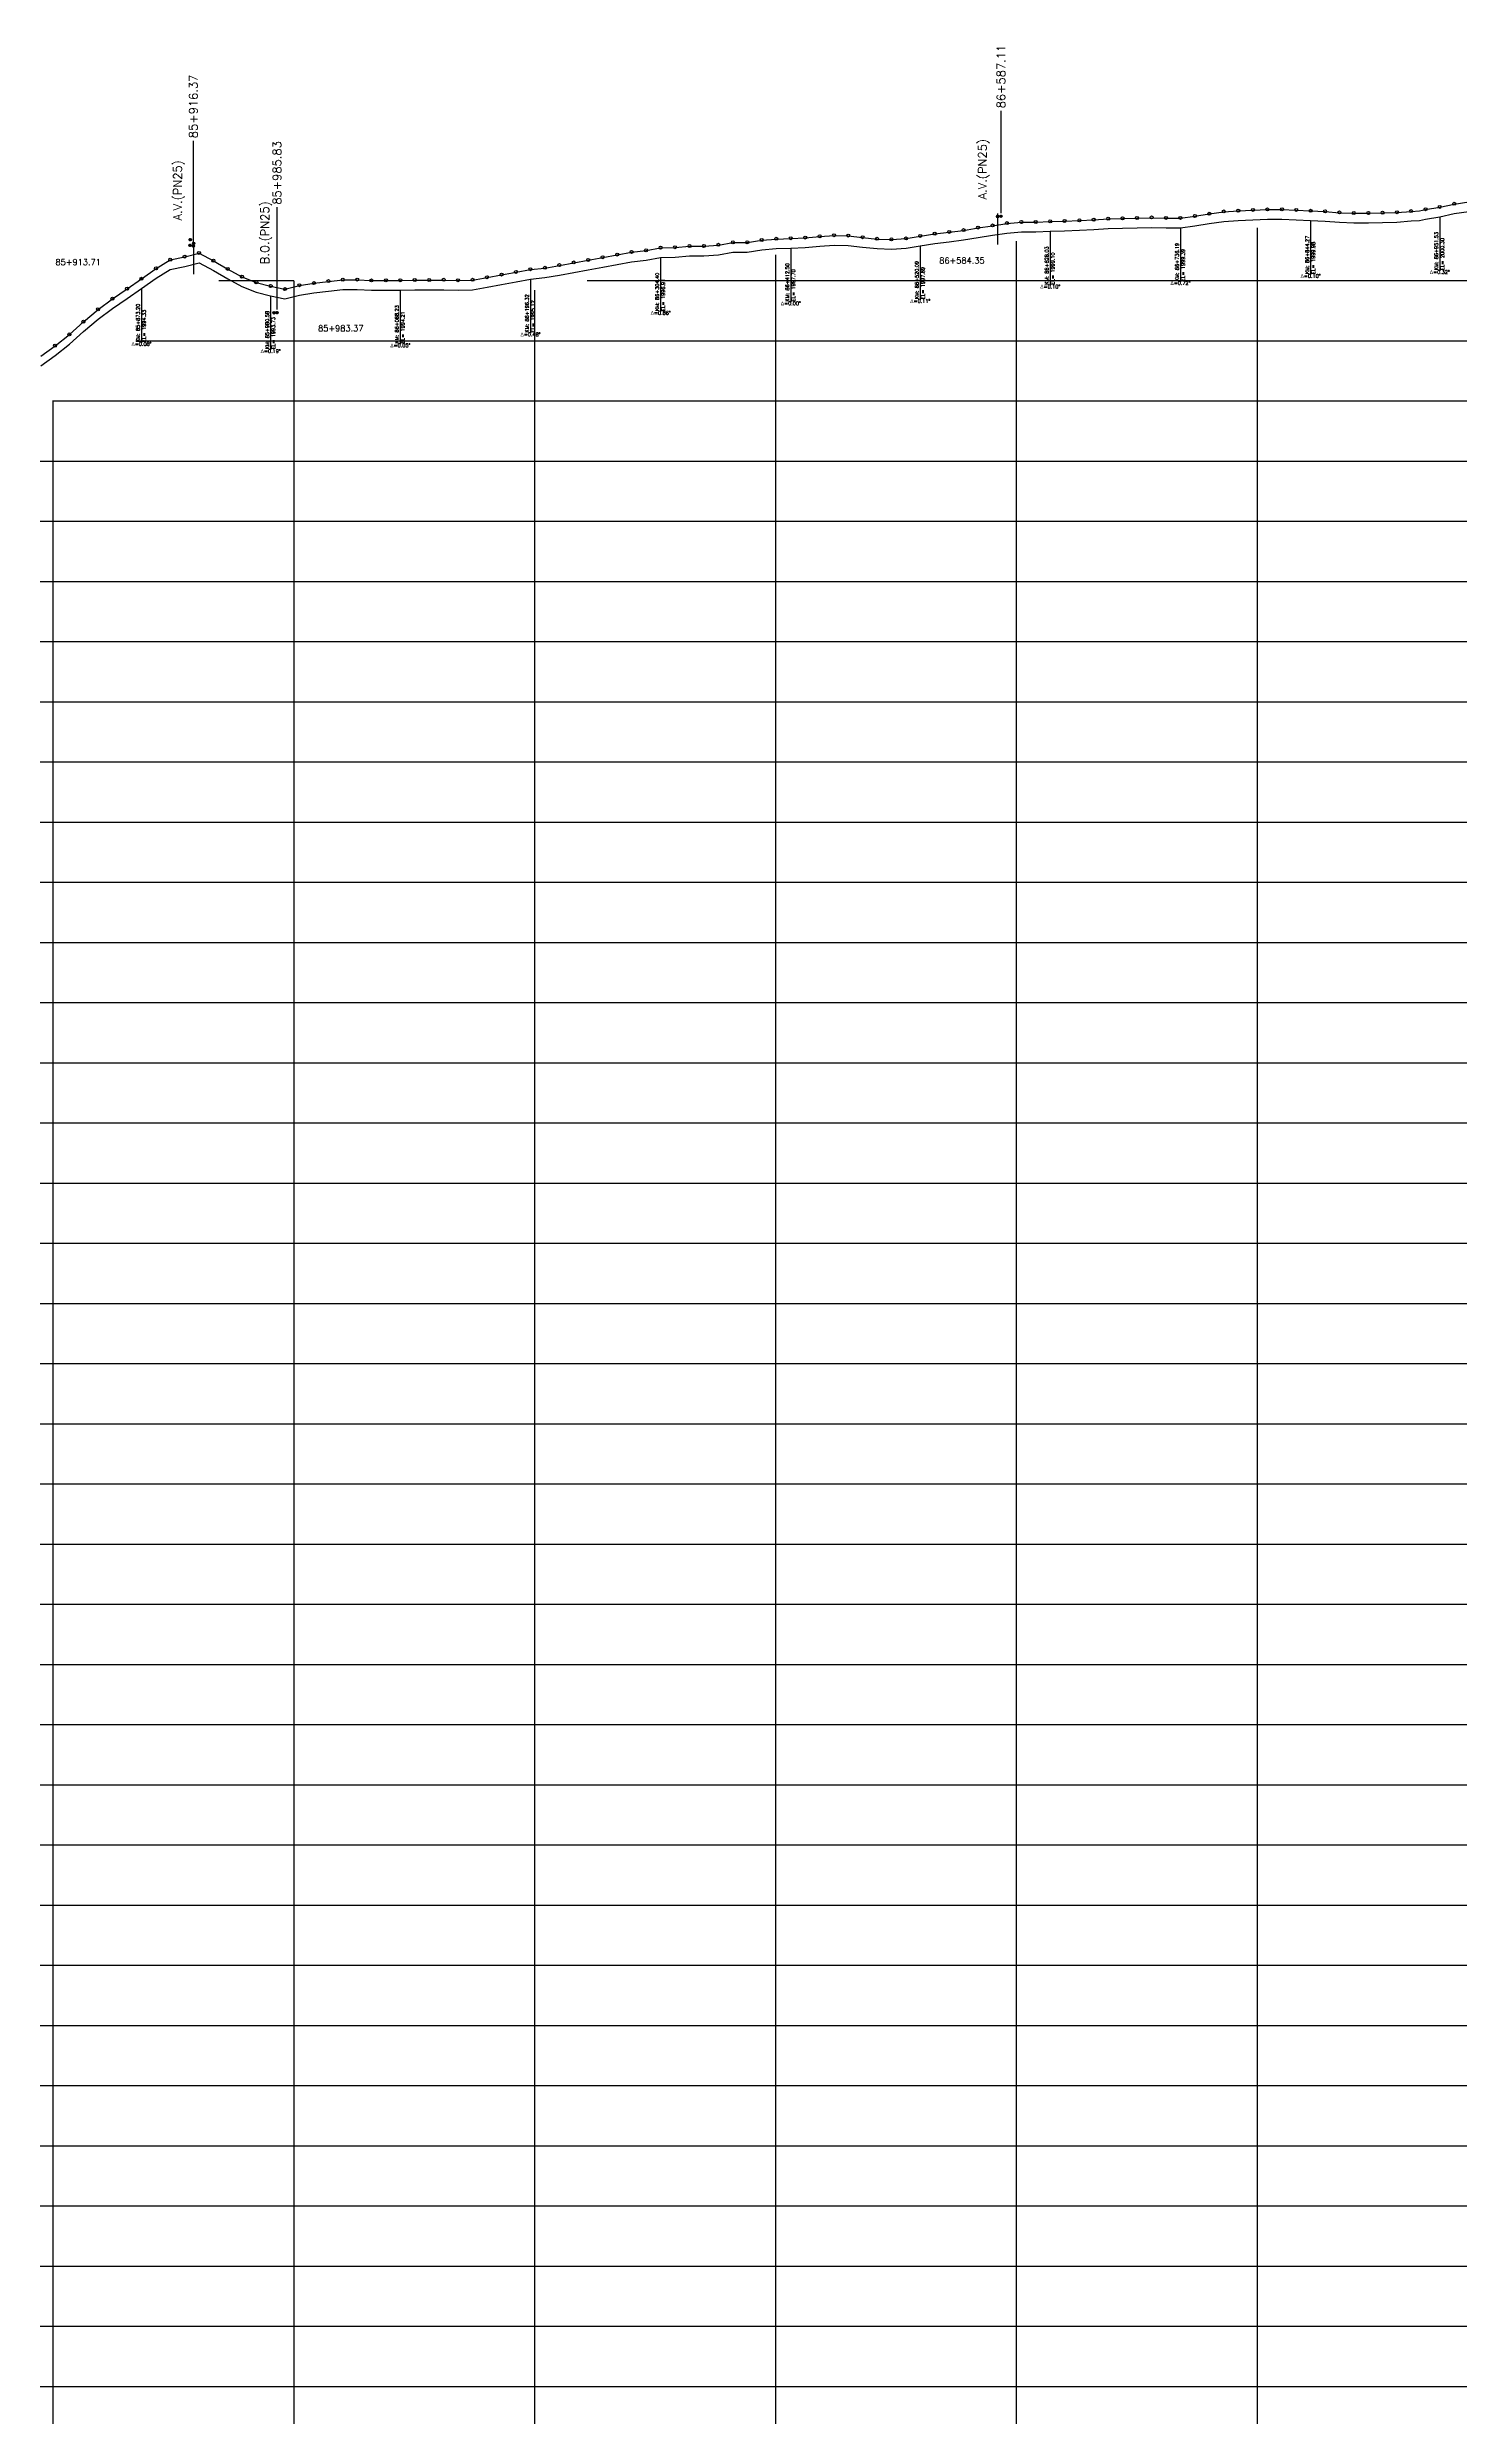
# Model space of a CAD drawing. Header units: metres. Extents: x 575895 to 634487, y 3214622 to 3222739.
# Drawn here: x 587398 to 588571, y 3216911 to 3218879 of the extents above; entities that cross this region are included whole.
import ezdxf

# ---------------------------------------------------------------- set-up
doc = ezdxf.new("R2010")
doc.units = ezdxf.units.M
for name, color, linetype in [('1405-05-17--km 74+000-133+000', 150, 'Continuous'), ('C-ROAD-PROF-GRID-MAJR', 8, 'Continuous'), ('C-ROAD-PROF-LABL', 92, 'Continuous'), ('C-ROAD-PROF-STAN-GEOM', 11, 'Continuous'), ('TXT', 2, 'Continuous'), ('V-CTRL-BMRK', 150, 'Continuous'), ('V-NODE', 1, 'Continuous')]:
    doc.layers.add(name, color=color, linetype=linetype)
doc.styles.add('RD', font='ROMAND.SHX', dxfattribs={"height": 3.5})
doc.styles.get("Standard").update_dxf_attribs({"font": 'romanc.shx', "height": 2})

msp = doc.modelspace()

# ---------------------------------------------------------------- linework, layer by layer
at = {"layer": '1405-05-17--km 74+000-133+000', "color": 150, "linetype": 'Continuous', "lineweight": -3, "ltscale": 2, "flags": 128}
for points in [[(587392.4, 3218622.8), (587404.4, 3218631.4), (587416.3, 3218640.8), (587427.9, 3218651.3), (587440.1, 3218661.6), (587452, 3218670.4), (587464.1, 3218678.7), (587476.1, 3218687), (587488.2, 3218695.6), (587500, 3218702.8), (587512, 3218705.4), (587524, 3218708.4), (587535.9, 3218702), (587547.8, 3218695.2), (587559.6, 3218688.7), (587571.5, 3218684), (587583.4, 3218681), (587595.3, 3218678.4), (587607.3, 3218681.6), (587619.4, 3218683.4), (587631.4, 3218685), (587643.3, 3218686.2), (587655.3, 3218686.3), (587667.1, 3218685.6), (587679.1, 3218685.7), (587691.1, 3218685.8), (587703.1, 3218686), (587715.1, 3218685.9), (587727.1, 3218686.1), (587739.1, 3218685.8), (587751.1, 3218686.1), (587763.1, 3218688.3), (587775.2, 3218690.5), (587787.2, 3218692.7), (587799.2, 3218694.9), (587811.2, 3218696.1), (587823.2, 3218698.3), (587835.2, 3218700.5), (587847.2, 3218702.7), (587859.2, 3218704.9), (587871.2, 3218707.1), (587883.2, 3218709.3), (587895.2, 3218710.6), (587907.3, 3218712.8), (587919.3, 3218713.2), (587931.3, 3218714.2), (587943.3, 3218714.2), (587955.3, 3218715.2), (587967.3, 3218717.2), (587979.3, 3218717.2), (587991.3, 3218719.2), (588003.3, 3218720.2), (588015.4, 3218720.7), (588027.4, 3218721.2), (588039.4, 3218722.2), (588051.4, 3218723.2), (588063.1, 3218722.9), (588075, 3218721.5), (588087.1, 3218720.2), (588099, 3218719.7), (588111.1, 3218720.5), (588122.9, 3218722.6), (588135, 3218724.5), (588147, 3218725.9), (588158.9, 3218727.4), (588171, 3218729.5), (588183, 3218731.3), (588194.9, 3218733.2), (588206.9, 3218734.1), (588218.9, 3218734.2), (588230.9, 3218734.7), (588242.8, 3218735), (588255.1, 3218735.5), (588267, 3218736.1), (588279, 3218736.9), (588291, 3218737.2), (588303, 3218737.5), (588315.1, 3218737.9), (588327.1, 3218737.6), (588339, 3218737.6), (588351.1, 3218739.1), (588363, 3218741), (588375, 3218742.9), (588387.1, 3218743.6), (588399.2, 3218744.2), (588411.2, 3218744.6), (588423.3, 3218744.7), (588435.2, 3218744.2), (588447.1, 3218743.5), (588459.1, 3218743), (588471, 3218742.1), (588483, 3218741.6), (588495.1, 3218741.6), (588506.9, 3218741.9), (588518.8, 3218742.3), (588530.6, 3218743.2), (588537.5, 3218743.5), (588542.6, 3218744.8), (588554.4, 3218746.7), (588566.4, 3218749.3), (588578.5, 3218751.2)], [(587392.4, 3218614.8), (587404.4, 3218623.4), (587416.3, 3218632.8), (587427.9, 3218643.3), (587440.1, 3218653.6), (587452, 3218662.4), (587464.1, 3218670.7), (587476.1, 3218679), (587488.2, 3218687.6), (587500, 3218694.8), (587512, 3218697.4), (587524, 3218700.4), (587535.9, 3218694), (587547.8, 3218687.2), (587559.6, 3218680.7), (587571.5, 3218676), (587583.4, 3218673), (587595.3, 3218670.4), (587607.3, 3218673.6), (587619.4, 3218675.4), (587631.4, 3218677), (587643.3, 3218678.2), (587655.3, 3218678.3), (587667.1, 3218677.6), (587679.1, 3218677.7), (587691.1, 3218677.8), (587703.1, 3218678), (587715.1, 3218677.9), (587727.1, 3218678.1), (587739.1, 3218677.8), (587751.1, 3218678.1), (587763.1, 3218680.3), (587775.2, 3218682.5), (587787.2, 3218684.7), (587799.2, 3218686.9), (587811.2, 3218688.1), (587823.2, 3218690.3), (587835.2, 3218692.5), (587847.2, 3218694.7), (587859.2, 3218696.9), (587871.2, 3218699.1), (587883.2, 3218701.3), (587895.2, 3218702.6), (587907.3, 3218704.8), (587919.3, 3218705.2), (587931.3, 3218706.2), (587943.3, 3218706.2), (587955.3, 3218707.2), (587967.3, 3218709.2), (587979.3, 3218709.2), (587991.3, 3218711.2), (588003.3, 3218712.2), (588015.4, 3218712.7), (588027.4, 3218713.2), (588039.4, 3218714.2), (588051.4, 3218715.2), (588063.1, 3218714.9), (588075, 3218713.5), (588087.1, 3218712.2), (588099, 3218711.7), (588111.1, 3218712.5), (588122.9, 3218714.6), (588135, 3218716.5), (588147, 3218717.9), (588158.9, 3218719.4), (588171, 3218721.5), (588183, 3218723.3), (588194.9, 3218725.2), (588206.9, 3218726.1), (588218.9, 3218726.2), (588230.9, 3218726.7), (588242.8, 3218727), (588255.1, 3218727.5), (588267, 3218728.1), (588279, 3218728.9), (588291, 3218729.2), (588303, 3218729.5), (588315.1, 3218729.9), (588327.1, 3218729.6), (588339, 3218729.6), (588351.1, 3218731.1), (588363, 3218733), (588375, 3218734.9), (588387.1, 3218735.6), (588399.2, 3218736.2), (588411.2, 3218736.6), (588423.3, 3218736.7), (588435.2, 3218736.2), (588447.1, 3218735.5), (588459.1, 3218735), (588471, 3218734.1), (588483, 3218733.6), (588495.1, 3218733.6), (588506.9, 3218733.9), (588518.8, 3218734.3), (588530.6, 3218735.2), (588537.5, 3218735.5), (588542.6, 3218736.8), (588554.4, 3218738.7), (588566.4, 3218741.3), (588578.5, 3218743.2)]]:
    msp.add_lwpolyline(points, dxfattribs=at)
at = {"layer": 'C-ROAD-PROF-GRID-MAJR', "color": 8, "linetype": 'Continuous', "lineweight": -3, "ltscale": 0.6}
for p, q in [((588402.9, 3215235.7), (588402.9, 3218729.5)), ((588002.9, 3215235.7), (588002.9, 3218707)), ((588202.9, 3215235.7), (588202.9, 3218718.3)), ((587540.5, 3218685.7), (587602.6, 3218685.7)), ((587602.9, 3215235.7), (587602.9, 3218685.5)), ((587846.2, 3218685.7), (634202.9, 3218685.7)), ((587802.9, 3215235.7), (587802.9, 3218677.7)), ((587471.4, 3218635.7), (634202.9, 3218635.7)), ((587402.3, 3218585.7), (634202.9, 3218585.7)), ((587402.9, 3215235.7), (587402.9, 3218586)), ((586879.5, 3218535.7), (634202.9, 3218535.7)), ((586834, 3218485.7), (634202.9, 3218485.7)), ((586802.6, 3218435.7), (634202.9, 3218435.7)), ((586657.4, 3218385.7), (634202.9, 3218385.7)), ((586394.3, 3218335.7), (634202.9, 3218335.7)), ((586104.8, 3218285.7), (634202.9, 3218285.7)), ((585771.4, 3218235.7), (634202.9, 3218235.7)), ((585413.8, 3218185.7), (634202.9, 3218185.7)), ((583461.1, 3218135.7), (634202.9, 3218135.7)), ((583425.8, 3218085.7), (634202.9, 3218085.7)), ((583390.7, 3218035.7), (634202.9, 3218035.7)), ((583124, 3217985.7), (634202.9, 3217985.7)), ((581945.1, 3217935.7), (634202.9, 3217935.7)), ((581633, 3217885.7), (634202.9, 3217885.7)), ((581370.7, 3217835.7), (634202.9, 3217835.7)), ((580454.3, 3217785.7), (634202.9, 3217785.7)), ((579879.4, 3217735.7), (634202.9, 3217735.7)), ((579207.9, 3217685.7), (634202.9, 3217685.7)), ((578887.7, 3217635.7), (634202.9, 3217635.7)), ((578337, 3217585.7), (634202.9, 3217585.7)), ((577365.6, 3217535.7), (634202.9, 3217535.7)), ((577266.7, 3217485.7), (634202.9, 3217485.7)), ((576892.4, 3217435.7), (634202.9, 3217435.7)), ((576738.6, 3217385.7), (634202.9, 3217385.7)), ((576102.9, 3217335.7), (634202.9, 3217335.7)), ((576102.9, 3217285.7), (634202.9, 3217285.7)), ((576102.9, 3217235.7), (634202.9, 3217235.7)), ((576102.9, 3217185.7), (634202.9, 3217185.7)), ((576102.9, 3217135.7), (634202.9, 3217135.7)), ((576102.9, 3217085.7), (634202.9, 3217085.7)), ((576102.9, 3217035.7), (634202.9, 3217035.7)), ((576102.9, 3216985.7), (634202.9, 3216985.7)), ((576102.9, 3216935.7), (634202.9, 3216935.7))]:
    msp.add_line(p, q, dxfattribs=at)
at = {"layer": 'C-ROAD-PROF-LABL', "color": 92, "linetype": 'Continuous', "lineweight": -3}
for p, q in [((588190, 3218741.7), (588190, 3218826.7)), ((588190, 3218741.7), (588190, 3218826.7)), ((587519.2, 3218716.9), (587519.2, 3218801.9)), ((587519.2, 3218716.9), (587519.2, 3218801.9)), ((587588.7, 3218661.6), (587588.7, 3218746.6)), ((587588.7, 3218661.6), (587588.7, 3218746.6))]:
    msp.add_line(p, q, dxfattribs=at)
at = {"layer": 'C-ROAD-PROF-STAN-GEOM', "color": 11, "linetype": 'Continuous', "lineweight": -3}
for p, q in [((588230.9, 3218726.7), (588230.9, 3218681.7)), ((588339, 3218729.6), (588339, 3218684.6)), ((588447.1, 3218735.5), (588447.1, 3218690.5)), ((588554.4, 3218738.7), (588554.4, 3218693.7)), ((588015.4, 3218712.7), (588015.4, 3218667.7)), ((588122.9, 3218714.6), (588122.9, 3218669.6)), ((587799.2, 3218686.9), (587799.2, 3218641.9)), ((587907.3, 3218704.8), (587907.3, 3218659.8)), ((587476.1, 3218679), (587476.1, 3218634)), ((587583.4, 3218673), (587583.4, 3218628)), ((587691.1, 3218677.8), (587691.1, 3218632.8))]:
    msp.add_line(p, q, dxfattribs=at)
at = {"layer": 'TXT', "color": 2, "linetype": 'Continuous', "lineweight": -3}
for p, q in [((588187.2, 3218741.5), (588187.2, 3218715.6)), ((587519.2, 3218716.9), (587519.2, 3218691))]:
    msp.add_line(p, q, dxfattribs=at)
at = {"layer": 'V-CTRL-BMRK'}
for p, q in [((588186, 3218739), (588188.5, 3218739)), ((588186, 3218738.9), (588188.5, 3218738.9)), ((588187.2, 3218737.7), (588187.2, 3218740.2)), ((588187.2, 3218737.7), (588187.2, 3218740.2)), ((588188.7, 3218739.2), (588191.2, 3218739.2)), ((588188.7, 3218739.2), (588191.2, 3218739.2)), ((588190, 3218737.9), (588190, 3218740.4)), ((588190, 3218737.9), (588190, 3218740.4)), ((587515.2, 3218715), (587517.7, 3218715)), ((587515.2, 3218714.9), (587517.7, 3218714.9)), ((587515.3, 3218719.7), (587517.8, 3218719.7)), ((587515.3, 3218719.7), (587517.8, 3218719.7)), ((587516.5, 3218713.7), (587516.5, 3218716.2)), ((587516.5, 3218713.7), (587516.5, 3218716.2)), ((587516.6, 3218718.4), (587516.6, 3218720.9)), ((587516.6, 3218718.4), (587516.6, 3218720.9)), ((587518, 3218714.4), (587520.5, 3218714.4)), ((587518, 3218714.4), (587520.5, 3218714.4)), ((587518.1, 3218716.6), (587520.6, 3218716.6)), ((587518.1, 3218716.5), (587520.6, 3218716.5)), ((587519.2, 3218713.1), (587519.2, 3218715.6)), ((587519.2, 3218713.1), (587519.2, 3218715.6)), ((587519.4, 3218715.3), (587519.4, 3218717.8)), ((587519.4, 3218715.3), (587519.4, 3218717.8)), ((587585, 3218658.9), (587587.5, 3218658.9)), ((587586.2, 3218657.6), (587586.2, 3218660.1)), ((587587.4, 3218659.1), (587589.9, 3218659.1)), ((587587.4, 3218659), (587589.9, 3218659)), ((587588.7, 3218657.8), (587588.7, 3218660.3)), ((587588.7, 3218657.8), (587588.7, 3218660.3))]:
    msp.add_line(p, q, dxfattribs=at)
at = {"layer": 'V-CTRL-BMRK', "const_width": 0.962}
for points in [[(588186.7, 3218739, 0.414214), (588187.2, 3218738.5, 1)], [(588186.7, 3218738.9, 0.414214), (588187.2, 3218738.4, 1)], [(588187.7, 3218739, 0.414214), (588187.2, 3218739.4, 1)], [(588187.7, 3218738.9, 0.414214), (588187.2, 3218739.4, 1)], [(588189.5, 3218739.2, 0.414214), (588190, 3218738.7, 1)], [(588189.5, 3218739.2, 0.414214), (588190, 3218738.7, 1)], [(588190.4, 3218739.2, 0.414214), (588190, 3218739.6, 1)], [(588190.4, 3218739.2, 0.414214), (588190, 3218739.7, 1)], [(587516, 3218715, 0.414214), (587516.5, 3218714.5, 1)], [(587516, 3218714.9, 0.414214), (587516.5, 3218714.4, 1)], [(587516.1, 3218719.7, 0.414214), (587516.6, 3218719.2, 1)], [(587516.1, 3218719.7, 0.414214), (587516.6, 3218719.2, 1)], [(587517, 3218715, 0.414214), (587516.5, 3218715.4, 1)], [(587517, 3218714.9, 0.414214), (587516.5, 3218715.4, 1)], [(587517, 3218719.7, 0.414214), (587516.6, 3218720.1, 1)], [(587517, 3218719.7, 0.414214), (587516.6, 3218720.2, 1)], [(587518.7, 3218714.4, 0.414214), (587519.2, 3218713.9, 1)], [(587518.7, 3218714.4, 0.414214), (587519.2, 3218713.9, 1)], [(587518.9, 3218716.6, 0.414214), (587519.4, 3218716.1, 1)], [(587518.9, 3218716.5, 0.414214), (587519.4, 3218716, 1)], [(587519.7, 3218714.4, 0.414214), (587519.2, 3218714.8, 1)], [(587519.7, 3218714.4, 0.414214), (587519.2, 3218714.8, 1)], [(587519.8, 3218716.6, 0.414214), (587519.4, 3218717, 1)], [(587519.8, 3218716.5, 0.414214), (587519.4, 3218717, 1)], [(587585.7, 3218658.9, 0.414214), (587586.2, 3218658.4, 1)], [(587586.7, 3218658.9, 0.414214), (587586.2, 3218659.4, 1)], [(587588.2, 3218659.1, 0.414214), (587588.7, 3218658.6, 1)], [(587588.2, 3218659, 0.414214), (587588.7, 3218658.5, 1)], [(587589.2, 3218659.1, 0.414214), (587588.7, 3218659.5, 1)], [(587589.2, 3218659, 0.414214), (587588.7, 3218659.5, 1)]]:
    msp.add_lwpolyline(points, format="xyb", dxfattribs=at)
at = {"layer": 'V-CTRL-BMRK'}
for centre in [(588187.2, 3218739), (588187.2, 3218738.9), (588190, 3218739.2), (588190, 3218739.2), (587516.5, 3218715), (587516.5, 3218714.9), (587516.6, 3218719.7), (587516.6, 3218719.7), (587519.2, 3218714.4), (587519.2, 3218714.4), (587519.4, 3218716.6), (587519.4, 3218716.5), (587586.2, 3218658.9), (587588.7, 3218659.1), (587588.7, 3218659)]:
    msp.add_circle(centre, 0.962, dxfattribs=at)
at = {"layer": 'V-NODE', "lineweight": -2}
for p, q in [((588399.2, 3218744.4), (588399.2, 3218744.4)), ((588411.2, 3218744.8), (588411.2, 3218744.8)), ((588423.3, 3218744.9), (588423.3, 3218744.9)), ((588435.2, 3218744.4), (588435.2, 3218744.4)), ((588542.6, 3218745), (588542.6, 3218745)), ((588554.4, 3218746.9), (588554.4, 3218746.9)), ((588566.4, 3218749.5), (588566.4, 3218749.5)), ((588135, 3218724.7), (588135, 3218724.7)), ((588147, 3218726.1), (588147, 3218726.1)), ((588158.9, 3218727.6), (588158.9, 3218727.6)), ((588171, 3218729.7), (588171, 3218729.7)), ((588183, 3218731.5), (588183, 3218731.5)), ((588194.9, 3218733.4), (588194.9, 3218733.4)), ((588206.9, 3218734.3), (588206.9, 3218734.3)), ((588218.9, 3218734.4), (588218.9, 3218734.4)), ((588230.9, 3218734.9), (588230.9, 3218734.9)), ((588242.8, 3218735.2), (588242.8, 3218735.2)), ((588255.1, 3218735.7), (588255.1, 3218735.7)), ((588267, 3218736.3), (588267, 3218736.3)), ((588279, 3218737.1), (588279, 3218737.1)), ((588291, 3218737.4), (588291, 3218737.4)), ((588303, 3218737.7), (588303, 3218737.7)), ((588315.1, 3218738.1), (588315.1, 3218738.1)), ((588327.1, 3218737.8), (588327.1, 3218737.8)), ((588339, 3218737.8), (588339, 3218737.8)), ((588351.1, 3218739.3), (588351.1, 3218739.3)), ((588363, 3218741.2), (588363, 3218741.2)), ((588375, 3218743.1), (588375, 3218743.1)), ((588387.1, 3218743.8), (588387.1, 3218743.8)), ((588447.1, 3218743.7), (588447.1, 3218743.7)), ((588459.1, 3218743.2), (588459.1, 3218743.2)), ((588471, 3218742.3), (588471, 3218742.3)), ((588483, 3218741.8), (588483, 3218741.8)), ((588495.1, 3218741.8), (588495.1, 3218741.8)), ((588506.9, 3218742.1), (588506.9, 3218742.1)), ((588518.8, 3218742.5), (588518.8, 3218742.5)), ((588530.6, 3218743.4), (588530.6, 3218743.4)), ((587512, 3218705.6), (587512, 3218705.6)), ((587524, 3218708.6), (587524, 3218708.6)), ((587859.2, 3218705.1), (587859.2, 3218705.1)), ((587871.2, 3218707.3), (587871.2, 3218707.3)), ((587883.2, 3218709.5), (587883.2, 3218709.5)), ((587895.2, 3218710.8), (587895.2, 3218710.8)), ((587907.3, 3218713), (587907.3, 3218713)), ((587919.3, 3218713.4), (587919.3, 3218713.4)), ((587931.3, 3218714.4), (587931.3, 3218714.4)), ((587943.3, 3218714.4), (587943.3, 3218714.4)), ((587955.3, 3218715.4), (587955.3, 3218715.4)), ((587967.3, 3218717.4), (587967.3, 3218717.4)), ((587979.3, 3218717.4), (587979.3, 3218717.4)), ((587991.3, 3218719.4), (587991.3, 3218719.4)), ((588003.3, 3218720.4), (588003.3, 3218720.4)), ((588015.4, 3218720.9), (588015.4, 3218720.9)), ((588027.4, 3218721.4), (588027.4, 3218721.4)), ((588039.4, 3218722.4), (588039.4, 3218722.4)), ((588051.4, 3218723.4), (588051.4, 3218723.4)), ((588063.1, 3218723.1), (588063.1, 3218723.1)), ((588075, 3218721.7), (588075, 3218721.7)), ((588087.1, 3218720.4), (588087.1, 3218720.4)), ((588099, 3218719.9), (588099, 3218719.9)), ((588111.1, 3218720.7), (588111.1, 3218720.7)), ((588122.9, 3218722.8), (588122.9, 3218722.8)), ((587476.1, 3218687.2), (587476.1, 3218687.2)), ((587488.2, 3218695.8), (587488.2, 3218695.8)), ((587500, 3218703), (587500, 3218703)), ((587535.9, 3218702.2), (587535.9, 3218702.2)), ((587547.8, 3218695.4), (587547.8, 3218695.4)), ((587559.6, 3218688.9), (587559.6, 3218688.9)), ((587631.4, 3218685.2), (587631.4, 3218685.2)), ((587643.3, 3218686.4), (587643.3, 3218686.4)), ((587655.3, 3218686.5), (587655.3, 3218686.5)), ((587667.1, 3218685.8), (587667.1, 3218685.8)), ((587679.1, 3218685.9), (587679.1, 3218685.9)), ((587691.1, 3218686), (587691.1, 3218686)), ((587703.1, 3218686.2), (587703.1, 3218686.2)), ((587715.1, 3218686.1), (587715.1, 3218686.1)), ((587727.1, 3218686.3), (587727.1, 3218686.3)), ((587739.1, 3218686), (587739.1, 3218686)), ((587751.1, 3218686.3), (587751.1, 3218686.3)), ((587763.1, 3218688.5), (587763.1, 3218688.5)), ((587775.2, 3218690.7), (587775.2, 3218690.7)), ((587787.2, 3218692.9), (587787.2, 3218692.9)), ((587799.2, 3218695.1), (587799.2, 3218695.1)), ((587811.2, 3218696.3), (587811.2, 3218696.3)), ((587823.2, 3218698.5), (587823.2, 3218698.5)), ((587835.2, 3218700.7), (587835.2, 3218700.7)), ((587847.2, 3218702.9), (587847.2, 3218702.9)), ((587452, 3218670.6), (587452, 3218670.6)), ((587464.1, 3218678.9), (587464.1, 3218678.9)), ((587571.5, 3218684.2), (587571.5, 3218684.2)), ((587583.4, 3218681.2), (587583.4, 3218681.2)), ((587595.3, 3218678.6), (587595.3, 3218678.6)), ((587607.3, 3218681.8), (587607.3, 3218681.8)), ((587619.4, 3218683.6), (587619.4, 3218683.6)), ((587427.9, 3218651.5), (587427.9, 3218651.5)), ((587440.1, 3218661.8), (587440.1, 3218661.8)), ((587404.4, 3218631.6), (587404.4, 3218631.6)), ((587416.3, 3218641), (587416.3, 3218641))]:
    msp.add_line(p, q, dxfattribs=at)
for centre in [(588375, 3218743.1), (588387.1, 3218743.8), (588399.2, 3218744.4), (588411.2, 3218744.8), (588423.3, 3218744.9), (588435.2, 3218744.4), (588447.1, 3218743.7), (588459.1, 3218743.2), (588530.6, 3218743.4), (588542.6, 3218745), (588554.4, 3218746.9), (588566.4, 3218749.5), (588051.4, 3218723.4), (588135, 3218724.7), (588147, 3218726.1), (588158.9, 3218727.6), (588171, 3218729.7), (588183, 3218731.5), (588194.9, 3218733.4), (588206.9, 3218734.3), (588218.9, 3218734.4), (588230.9, 3218734.9), (588242.8, 3218735.2), (588255.1, 3218735.7), (588267, 3218736.3), (588279, 3218737.1), (588291, 3218737.4), (588303, 3218737.7), (588315.1, 3218738.1), (588327.1, 3218737.8), (588339, 3218737.8), (588351.1, 3218739.3), (588363, 3218741.2), (588471, 3218742.3), (588483, 3218741.8), (588495.1, 3218741.8), (588506.9, 3218742.1), (588518.8, 3218742.5), (587512, 3218705.6), (587524, 3218708.6), (587859.2, 3218705.1), (587871.2, 3218707.3), (587883.2, 3218709.5), (587895.2, 3218710.8), (587907.3, 3218713), (587919.3, 3218713.4), (587931.3, 3218714.4), (587943.3, 3218714.4), (587955.3, 3218715.4), (587967.3, 3218717.4), (587979.3, 3218717.4), (587991.3, 3218719.4), (588003.3, 3218720.4), (588015.4, 3218720.9), (588027.4, 3218721.4), (588039.4, 3218722.4), (588063.1, 3218723.1), (588075, 3218721.7), (588087.1, 3218720.4), (588099, 3218719.9), (588111.1, 3218720.7), (588122.9, 3218722.8), (587476.1, 3218687.2), (587488.2, 3218695.8), (587500, 3218703), (587535.9, 3218702.2), (587547.8, 3218695.4), (587559.6, 3218688.9), (587571.5, 3218684.2), (587631.4, 3218685.2), (587643.3, 3218686.4), (587655.3, 3218686.5), (587667.1, 3218685.8), (587679.1, 3218685.9), (587691.1, 3218686), (587703.1, 3218686.2), (587715.1, 3218686.1), (587727.1, 3218686.3), (587739.1, 3218686), (587751.1, 3218686.3), (587763.1, 3218688.5), (587775.2, 3218690.7), (587787.2, 3218692.9), (587799.2, 3218695.1), (587811.2, 3218696.3), (587823.2, 3218698.5), (587835.2, 3218700.7), (587847.2, 3218702.9), (587452, 3218670.6), (587464.1, 3218678.9), (587583.4, 3218681.2), (587595.3, 3218678.6), (587607.3, 3218681.8), (587619.4, 3218683.6), (587427.9, 3218651.5), (587440.1, 3218661.8), (587404.4, 3218631.6), (587416.3, 3218641)]:
    msp.add_circle(centre, 1.25, dxfattribs=at)

# ---------------------------------------------------------------- texts
at = {"layer": 'C-ROAD-PROF-LABL', "color": 2, "linetype": 'Continuous', "lineweight": -3, "char_height": 7, "attachment_point": 4, "rotation": 90}
for s, insert in [('{\\C7;86+587.11}', (588190, 3218828.8)), ('{\\C7;86+587.11}', (588190, 3218828.8)), ('{\\C7;85+916.37}', (587519.2, 3218804)), ('{\\C7;85+916.37}', (587519.2, 3218804)), ('{\\C7;85+985.83}', (587588.7, 3218748.7)), ('{\\C7;85+985.83}', (587588.7, 3218748.7))]:
    msp.add_mtext(s, dxfattribs=dict(at, insert=insert))
at = {"layer": 'C-ROAD-PROF-LABL', "color": 92, "linetype": 'Continuous', "lineweight": -3, "char_height": 5}
for s, insert, attachment_point in [('{\\C7;85+913.71}', (587442.4, 3218701), 6), ('{\\C7;86+584.35}', (588176.4, 3218702.3), 6), ('{\\C7;85+983.37}', (587622.8, 3218646), 4)]:
    msp.add_mtext(s, dxfattribs=dict(at, insert=insert, attachment_point=attachment_point))
at = {"layer": 'C-ROAD-PROF-STAN-GEOM', "color": 11, "linetype": 'Continuous', "lineweight": -3, "char_height": 3, "attachment_point": 1, "rotation": 90, "style": 'RD'}
for s, insert in [('{\\Fromand.shx|c0;\\C7;KM: 86+951.53}', (588550, 3218694.3)), ('{\\Fromand.shx|c0;\\C7;KM: 86+628.03}', (588226.5, 3218682.3)), ('{\\Fromand.shx|c0;\\C7;EL= 1999.10}', (588231.5, 3218682.3)), ('{\\Fromand.shx|c0;\\C7;KM: 86+736.19}', (588334.7, 3218685.2)), ('{\\Fromand.shx|c0;\\C7;EL= 1999.39}', (588339.7, 3218685.2)), ('{\\Fromand.shx|c0;\\C7;KM: 86+844.27}', (588442.8, 3218691.1)), ('{\\Fromand.shx|c0;\\C7;EL= 1999.98}', (588447.8, 3218691.1)), ('{\\Fromand.shx|c0;\\C7;EL= 2000.30}', (588555, 3218694.3)), ('{\\Fromand.shx|c0;\\C7;KM: 86+304.40}', (587902.9, 3218660.4)), ('{\\Fromand.shx|c0;\\C7;EL= 1996.91}', (587907.9, 3218660.4)), ('{\\Fromand.shx|c0;\\C7;KM: 86+412.50}', (588011, 3218668.3)), ('{\\Fromand.shx|c0;\\C7;EL= 1997.70}', (588016, 3218668.3)), ('{\\Fromand.shx|c0;\\C7;KM: 86+520.09}', (588118.6, 3218670.2)), ('{\\Fromand.shx|c0;\\C7;EL= 1997.89}', (588123.6, 3218670.2)), ('{\\Fromand.shx|c0;\\C7;KM: 85+873.20}', (587471.7, 3218634.6)), ('{\\Fromand.shx|c0;\\C7;KM: 86+196.32}', (587794.8, 3218642.5)), ('{\\Fromand.shx|c0;\\C7;EL= 1995.12}', (587799.8, 3218642.5)), ('{\\Fromand.shx|c0;\\C7;EL= 1994.33}', (587476.7, 3218634.6)), ('{\\Fromand.shx|c0;\\C7;KM: 85+980.58}', (587579.1, 3218628.6)), ('{\\Fromand.shx|c0;\\C7;EL= 1993.73}', (587584.1, 3218628.6)), ('{\\Fromand.shx|c0;\\C7;KM: 86+088.23}', (587686.7, 3218633.4)), ('{\\Fromand.shx|c0;\\C7;EL= 1994.21}', (587691.7, 3218633.4))]:
    msp.add_mtext(s, dxfattribs=dict(at, insert=insert))
at = {"layer": 'C-ROAD-PROF-STAN-GEOM', "color": 11, "linetype": 'Continuous', "lineweight": -3, "char_height": 3, "attachment_point": 5, "style": 'RD'}
for s, insert in [('{\\Fgreekc.shx|c0;Δ\\Fromand.shx|c0;=0.10°}', (588447.1, 3218689.5)), ('{\\Fgreekc.shx|c0;Δ\\Fromand.shx|c0;=0.32°}', (588554.4, 3218692.7)), ('{\\Fgreekc.shx|c0;Δ\\Fromand.shx|c0;=0.00°}', (588015.4, 3218666.7)), ('{\\Fgreekc.shx|c0;Δ\\Fromand.shx|c0;=0.11°}', (588122.9, 3218668.6)), ('{\\Fgreekc.shx|c0;Δ\\Fromand.shx|c0;=0.10°}', (588230.9, 3218680.7)), ('{\\Fgreekc.shx|c0;Δ\\Fromand.shx|c0;=0.72°}', (588339, 3218683.6)), ('{\\Fgreekc.shx|c0;Δ\\Fromand.shx|c0;=0.86°}', (587907.3, 3218658.8)), ('{\\Fgreekc.shx|c0;Δ\\Fromand.shx|c0;=0.08°}', (587476.1, 3218633)), ('{\\Fgreekc.shx|c0;Δ\\Fromand.shx|c0;=0.19°}', (587583.4, 3218627)), ('{\\Fgreekc.shx|c0;Δ\\Fromand.shx|c0;=0.05°}', (587691.1, 3218631.8)), ('{\\Fgreekc.shx|c0;Δ\\Fromand.shx|c0;=0.48°}', (587799.2, 3218640.9))]:
    msp.add_mtext(s, dxfattribs=dict(at, insert=insert))
at = {"layer": 'TXT', "color": 2, "linetype": 'Continuous', "lineweight": -3, "char_height": 7, "attachment_point": 8, "rotation": 90, "style": 'RD'}
for s, insert in [('A.V.(PN25)', (587511.9, 3218760.6)), ('A.V.(PN25)', (588180.4, 3218778.2)), ('B.O.(PN25)', (587584.4, 3218725.4))]:
    msp.add_mtext(s, dxfattribs=dict(at, insert=insert))

doc.saveas('drawing.dxf')
